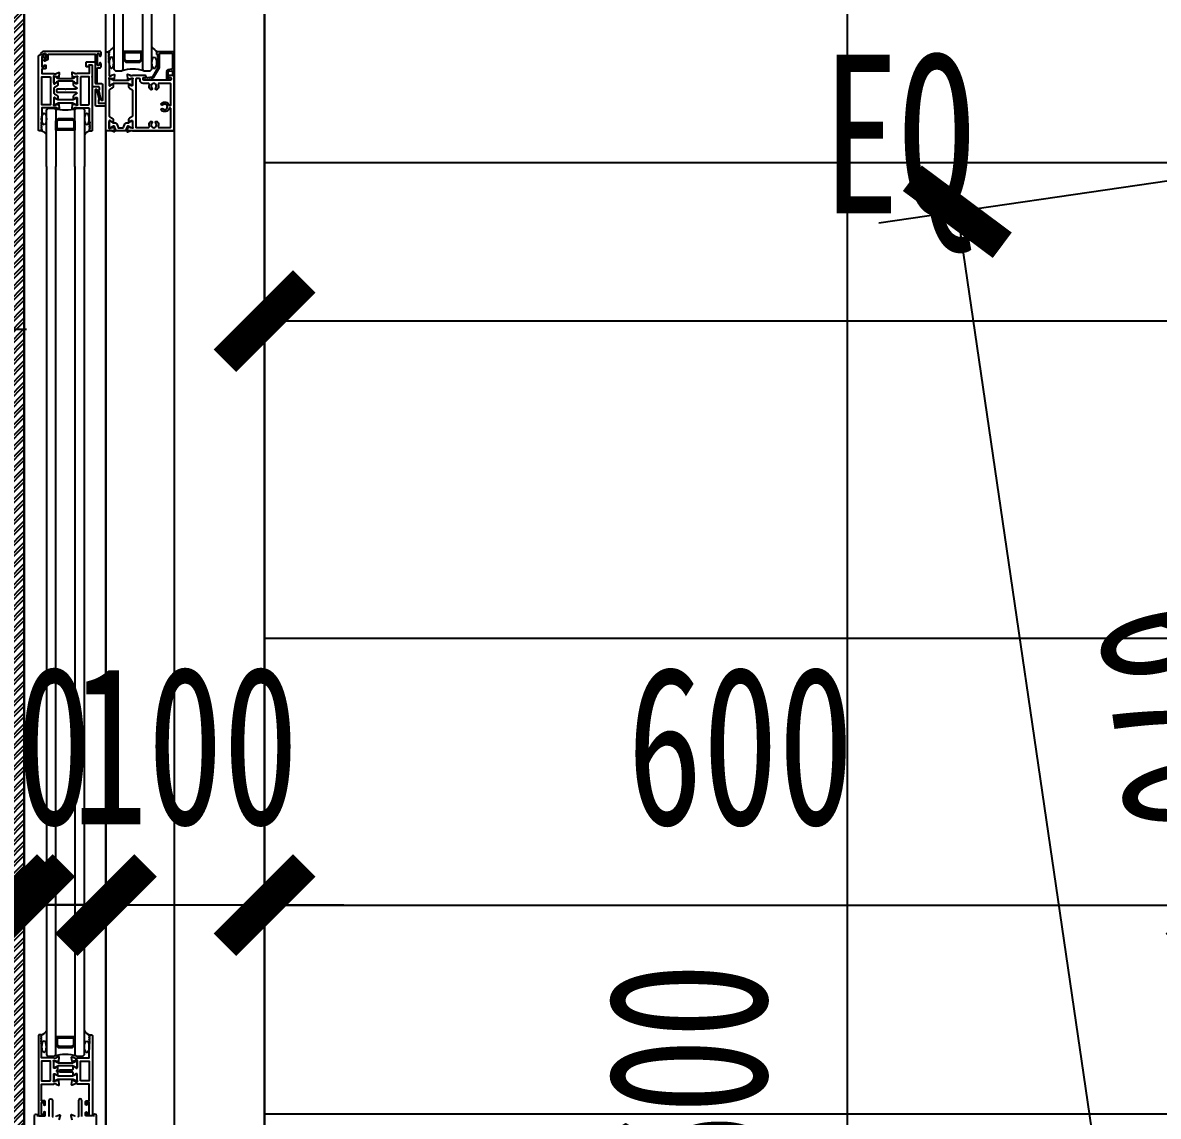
# Model space of a CAD drawing. Header units: millimetres. Extents: x -133666 to 880576, y -269375 to 86941.
# Drawn here: x -32657 to -31941, y -147918 to -147229 of the extents above; entities that cross this region are included whole.
import ezdxf

# ---------------------------------------------------------------- set-up
doc = ezdxf.new("R2010")
doc.units = ezdxf.units.MM
doc.header["$LTSCALE"] = 1000
doc.layers.get('0').update_dxf_attribs({"linetype": 'CONTINUOUS'})
doc.layers.get('Defpoints').update_dxf_attribs({"color": 6, "linetype": 'CONTINUOUS'})
for name, color, linetype in [('A-新隔墙尺寸', 5, 'CONTINUOUS'), ('C-顶面造型尺寸', 5, 'CONTINUOUS'), ('C-顶面造型线', 32, 'CONTINUOUS'), ('F-地坪分割线', 251, 'CONTINUOUS'), ('F-地坪填充', 250, 'CONTINUOUS'), ('P-家具尺寸', 5, 'CONTINUOUS'), ('P-门', 2, 'CONTINUOUS'), ('P-门套', 3, 'CONTINUOUS'), ('W-尺寸', 5, 'CONTINUOUS')]:
    doc.layers.add(name, color=color, linetype=linetype)
doc.styles.add('DIM', font='', dxfattribs={"width": 0.7})
doc.styles.get('DIM').set_extended_font_data('SimSun')
doc.dimstyles.new('50', dxfattribs={"dimscale": 50, "dimtxt": 2, "dimasz": 1, "dimexe": 1, "dimexo": 1, "dimgap": 1, "dimtad": 1, "dimdec": 0, "dimzin": 0, "dimdsep": 46, "dimtxsty": 'DIM', "dimblk": 'ARCHTICK', "dimcen": 0, "dimclrd": 5, "dimclre": 5, "dimclrt": 35, "dimadec": 0, "dimazin": 0, "dimtfac": 0.5, "dimtdec": 0, "dimtix": 1, "dimtmove": 2, "dimatfit": 2, "dimldrblk": 'A', "dimfxl": 0, "dimtolj": 1, "dimtzin": 0, "dimlwd": -1, "dimlwe": -1, "dimarcsym": 0})

# ---------------------------------------------------------------- blocks, each defined once
blk = doc.blocks.new('dffghj')
at = {"layer": 'P-门套', "color": 251, "ltscale": 0.15}
for p, q in [((86003.83, -123493.67), (86584.94, -123493.67)), ((86584.94, -123536.62), (86003.84, -123536.62))]:
    blk.add_line(p, q, dxfattribs=at)
at = {"layer": 'P-门套', "color": 2}
for points in [[(86585.84, -123502.77, -0.414214), (86585.34, -123502.27), (86585.34, -123495.07, -0.414214), (86585.84, -123494.57), (86595.02, -123494.57, -0.36397), (86595.51, -123494.98), (86595.95, -123497.49, 0.36397), (86596.94, -123498.32), (86601.84, -123498.32, 0.623637), (86602.07, -123497.83), (86601.41, -123496.98, 0.532847), (86600.92, -123497.02), (86600.69, -123497.42), (86597.27, -123497.42, -0.36397), (86596.78, -123497), (86596.45, -123495.15, -0.466308), (86596.95, -123494.57), (86599.14, -123494.57, 0.414214), (86599.44, -123494.27), (86599.44, -123493.97, 0.414214), (86599.14, -123493.67), (86584.94, -123493.67, 0.414214), (86584.44, -123494.17), (86584.44, -123504.37, 0.414214), (86584.74, -123504.67), (86585.94, -123504.67, 0.414214), (86586.24, -123504.37), (86586.24, -123503.87, -0.52793), (86586.51, -123503.68), (86587.46, -123504.05, 0.52793), (86587.74, -123503.87, -0.52793), (86588.01, -123503.68), (86588.96, -123504.05, 0.52793), (86589.24, -123503.87, -0.52793), (86589.51, -123503.68), (86590.46, -123504.05, 0.52793), (86590.74, -123503.87, -0.52793), (86591.01, -123503.68), (86591.96, -123504.05, 0.52793), (86592.24, -123503.87), (86592.24, -123503.67), (86593.8, -123503.67, -0.131652), (86594.05, -123503.73), (86600.22, -123507.3, -0.221695), (86600.47, -123507.64), (86601.18, -123511.7, 1.815671), (86602.28, -123512.15), (86601.47, -123507.6, 0.221695), (86600.75, -123506.56), (86594.41, -123502.9, 0.131652), (86593.91, -123502.77)], [(86599.44, -123494.17), (86599.44, -123496.77, 1), (86600.64, -123496.77), (86600.64, -123496.07, -0.414214), (86601.14, -123495.57), (86601.94, -123495.57, -0.414214), (86602.44, -123496.07), (86602.44, -123512.57, -0.414214), (86601.94, -123513.07), (86601.14, -123513.07, -0.414214), (86600.64, -123512.57), (86600.64, -123511.87, 1), (86599.44, -123511.87), (86599.44, -123519.69, 0.227735), (86599.55, -123519.93, -0.227735), (86599.74, -123520.32), (86599.74, -123521.02, -0.414214), (86599.44, -123521.32), (86599.34, -123521.32), (86598.76, -123522.91, 0.548619), (86599.06, -123523.32), (86601.65, -123523.09), (86602.08, -123522.66, 0.57735), (86601.99, -123522.32), (86601.6, -123522.22), (86601.04, -123520.12), (86601.04, -123519.92, -0.843039), (86601.62, -123519.82), (86605.64, -123519.82, -0.414214), (86605.94, -123520.12), (86605.94, -123520.42), (86604.97, -123522.01, 0.585524), (86605.14, -123522.32), (86606.56, -123522.32, 0.261413), (86607.42, -123521.84), (86608.36, -123520.3, -0.261413), (86609.21, -123519.82), (86624.56, -123519.82, -0.261413), (86625.42, -123520.3), (86626.36, -123521.84, 0.261413), (86627.21, -123522.32), (86628.64, -123522.32, 0.585524), (86628.81, -123522.01), (86627.84, -123520.42), (86627.84, -123520.12, -0.414214), (86628.14, -123519.82), (86632.15, -123519.82, -0.843039), (86632.74, -123519.92), (86632.74, -123520.12), (86632.17, -123522.22), (86631.78, -123522.32, 0.57735), (86631.69, -123522.66), (86632.13, -123523.09), (86634.71, -123523.32, 0.548619), (86635.02, -123522.91), (86634.44, -123521.32), (86634.34, -123521.32, -0.414214), (86634.04, -123521.02), (86634.04, -123520.32, -0.227735), (86634.22, -123519.93, 0.227735), (86634.34, -123519.69), (86634.34, -123494.17, 0.414214), (86633.84, -123493.67), (86599.94, -123493.67, 0.414214)], [(86604.44, -123496.17), (86604.44, -123503.13, 0.52085), (86605.11, -123503.6, -0.286717), (86608.22, -123504.26, -1), (86607.32, -123505.19, 2.35259), (86607.32, -123507.64, -1), (86608.22, -123508.58, -0.286717), (86605.11, -123509.24, 0.52085), (86604.44, -123509.71), (86604.44, -123513.07, -0.414214), (86602.44, -123515.07), (86601.74, -123515.07, 0.414214), (86601.44, -123515.37), (86601.44, -123517.52, 0.414214), (86601.74, -123517.82), (86632.04, -123517.82, 0.414214), (86632.34, -123517.52), (86632.34, -123509.71, 0.52085), (86631.66, -123509.24, -0.286717), (86628.55, -123508.58, -1), (86629.46, -123507.64, 2.35259), (86629.46, -123505.19, -1), (86628.55, -123504.26, -0.286717), (86631.66, -123503.6, 0.52085), (86632.34, -123503.13), (86632.34, -123496.17, 0.414214), (86631.84, -123495.67), (86620.54, -123495.67, 0.414214), (86620.04, -123496.17), (86620.04, -123496.32, 0.306667), (86620.35, -123496.78, -0.532488), (86621.4, -123501.65, -1), (86620.46, -123500.75, 2.35259), (86618.01, -123500.75, -1), (86617.08, -123501.65, -0.532488), (86618.12, -123496.78, 0.306667), (86618.44, -123496.32), (86618.44, -123496.17, 0.414214), (86617.94, -123495.67), (86604.94, -123495.67, 0.414214)], [(86602.54, -123531.45, -0.131865), (86602.38, -123532.05), (86601.94, -123532.82), (86601.37, -123533.8, 0.13123), (86601.34, -123533.91), (86601.34, -123534.22, 0.414214), (86601.74, -123534.62), (86605.14, -123534.62, 0.414214), (86605.54, -123534.22), (86605.54, -123533.91, 0.131229), (86605.51, -123533.8), (86604.94, -123532.82), (86604.5, -123532.05, -0.131865), (86604.34, -123531.45), (86604.34, -123527.22), (86604.34, -123522.99, -0.131865), (86604.5, -123522.38), (86604.94, -123521.62), (86605.51, -123520.63, 0.13123), (86605.54, -123520.53), (86605.54, -123520.22, 0.414214), (86605.14, -123519.82), (86601.74, -123519.82, 0.414214), (86601.34, -123520.22), (86601.34, -123520.53, 0.131231), (86601.37, -123520.63), (86601.94, -123521.62), (86602.38, -123522.38, -0.131865), (86602.54, -123522.99), (86602.54, -123527.22)], [(86632.2, -123525.49), (86630.02, -123524.7, -0.315299), (86629.37, -123523.76), (86629.37, -123522.81, 0.131652), (86629.2, -123522.21), (86628.29, -123520.63, -0.131652), (86628.27, -123520.53), (86628.27, -123520.22, -0.414214), (86628.67, -123519.82), (86632.07, -123519.82, -0.414214), (86632.47, -123520.22), (86632.47, -123520.53, -0.131638), (86632.44, -123520.63), (86631.53, -123522.21, 0.143612), (86631.37, -123522.87, 0.302426), (86631.56, -123523.14), (86634, -123524.02, -0.315299), (86634.26, -123524.4), (86634.26, -123530.04, -0.315299), (86634, -123530.41), (86631.56, -123531.3, 0.302426), (86631.37, -123531.57, 0.143612), (86631.53, -123532.22), (86632.44, -123533.8, -0.131638), (86632.47, -123533.91), (86632.47, -123534.22, -0.414214), (86632.07, -123534.62), (86628.67, -123534.62, -0.414214), (86628.27, -123534.22), (86628.27, -123533.91, -0.131652), (86628.29, -123533.8), (86629.2, -123532.22, 0.131652), (86629.37, -123531.62), (86629.37, -123530.67, -0.315299), (86630.02, -123529.73), (86632.2, -123528.94, 0.315299), (86632.46, -123528.56), (86632.46, -123525.87, 0.315299)], [(86586.44, -123534.82, 0.648232), (86586.77, -123534.97), (86587.1, -123534.67, -0.648232), (86587.44, -123534.82, 0.648232), (86587.77, -123534.97), (86588.1, -123534.67, -0.648232), (86588.44, -123534.82, 0.648232), (86588.77, -123534.97), (86589.1, -123534.67, -0.648232), (86589.44, -123534.82, 0.648232), (86589.77, -123534.97), (86590.1, -123534.67, -0.648232), (86590.44, -123534.82, 0.56619), (86590.73, -123534.99), (86591.44, -123534.62), (86599.24, -123534.62, 0.414214), (86599.74, -123534.12), (86599.74, -123533.42, 0.414214), (86599.44, -123533.12), (86599.34, -123533.12), (86598.76, -123531.52, -0.548619), (86599.06, -123531.12), (86601.65, -123531.34), (86602.08, -123531.78, -0.57735), (86601.99, -123532.11), (86601.6, -123532.21), (86601.04, -123534.32), (86601.04, -123534.52, 0.843039), (86601.62, -123534.62), (86605.64, -123534.62, 0.414214), (86605.94, -123534.32), (86605.94, -123534.01), (86604.97, -123532.42, -0.585524), (86605.14, -123532.12), (86606.56, -123532.12, -0.261413), (86607.42, -123532.6), (86608.36, -123534.14, 0.261413), (86609.21, -123534.62), (86624.56, -123534.62, 0.261413), (86625.42, -123534.14), (86626.36, -123532.6, -0.261413), (86627.21, -123532.12), (86628.64, -123532.12, -0.585524), (86628.81, -123532.42), (86627.84, -123534.01), (86627.84, -123534.32, 0.414214), (86628.14, -123534.62), (86632.15, -123534.62, 0.843039), (86632.74, -123534.52), (86632.74, -123534.32), (86632.17, -123532.21), (86631.78, -123532.11, -0.57735), (86631.69, -123531.78), (86632.13, -123531.34), (86634.71, -123531.12, -0.548619), (86635.02, -123531.52), (86634.44, -123533.12), (86634.34, -123533.12, 0.414214), (86634.04, -123533.42), (86634.04, -123534.12, 0.227735), (86634.22, -123534.51, -0.227735), (86634.34, -123534.74), (86634.34, -123536.12, -0.414214), (86633.84, -123536.62), (86619.14, -123536.62, 0.414214), (86618.84, -123536.92), (86618.84, -123542.27, -0.414214), (86617.84, -123543.27), (86608.44, -123543.27, -0.882992), (86608.34, -123542.48), (86614.66, -123540.88, -0.488938), (86615.04, -123541.17), (86615.04, -123541.27), (86616.84, -123541.27), (86616.84, -123536.92, 0.414214), (86616.54, -123536.62), (86584.94, -123536.62, -0.414214), (86584.44, -123536.12), (86584.44, -123535.12, -0.414214), (86584.94, -123534.62), (86585.24, -123534.62, -0.414214), (86585.44, -123534.82, 0.648232), (86585.77, -123534.97), (86586.1, -123534.67, -0.648232)]]:
    blk.add_lwpolyline(points, format="xyb", close=True, dxfattribs=at)
for points in [[(86025.9, -123513.64), (86595.43, -123513.64), (86596.43, -123512.64), (86596.43, -123508.64), (86595.43, -123507.64), (86025.9, -123507.64)], [(86025.9, -123531.64), (86595.43, -123531.64), (86596.43, -123530.64), (86596.43, -123526.64), (86595.43, -123525.64), (86025.9, -123525.64)]]:
    blk.add_lwpolyline(points, dxfattribs=at)
for points in [[(86591.03, -123524.14), (86591.03, -123515.14), (86589.53, -123513.64), (86584.34, -123513.64), (86584.34, -123525.64), (86589.53, -123525.64)], [(86590.23, -123523.84), (86590.23, -123515.44), (86589.23, -123514.44), (86585.14, -123514.44), (86585.14, -123524.84), (86589.23, -123524.84)]]:
    blk.add_lwpolyline(points, close=True, dxfattribs=at)
for centre, radius, start, end in [((86574.58, -123498.83), 11.19, 308.05738, 331.65777), ((86620.43, -123519.64), 25, 163.73747, 196.25788), ((86574.58, -123540.46), 11.19, 28.34223, 51.94262)]:
    blk.add_arc(centre, radius, start, end, dxfattribs=at)
blk.add_ellipse((86591.4, -123506.14), major_axis=(-3.6, 0), ratio=0.416362, dxfattribs=at)
at = {"layer": 'P-门套', "color": 2, "extrusion": (0, 0, -1)}
blk.add_ellipse((86591.4, -123533.14), major_axis=(-3.6, 0), ratio=0.416362, dxfattribs=at)
blk = doc.blocks.new('_ArchTick')
at = {"color": 0, "linetype": 'ByBlock', "const_width": 0.4}
blk.add_lwpolyline([(-0.5, -0.5), (0.5, 0.5)], dxfattribs=at)
blk = doc.blocks.new('*D670')
at = {"layer": 'Defpoints', "color": 0, "transparency": 16777216}
for p in [(-30904.14, -17972.78), (-32504.14, -150166.6), (-32504.14, -152366.6)]:
    blk.add_point(p, dxfattribs=at)
at = {"layer": 'W-尺寸', "color": 5, "transparency": 16777216}
for p, q in [((-32504.14, -152066.6), (-32504.14, -152416.6)), ((-30904.14, -152066.6), (-30904.14, -152416.6)), ((-30904.14, -152366.6), (-32504.14, -152366.6))]:
    blk.add_line(p, q, dxfattribs=at)
at = {"layer": 'W-尺寸', "color": 5, "transparency": 16777216, "xscale": 50, "yscale": 50, "zscale": 50, "rotation": 180}
blk.add_blockref('_ArchTick', (-32504.14, -152366.6), dxfattribs=at)
at = {"layer": 'W-尺寸', "color": 5, "transparency": 16777216, "xscale": 50, "yscale": 50, "zscale": 50}
blk.add_blockref('_ArchTick', (-30904.14, -152366.6), dxfattribs=at)
at = {"layer": 'W-尺寸', "color": 35, "transparency": 16777216, "insert": (-31704.14, -152266.6), "char_height": 100, "attachment_point": 5, "style": 'DIM'}
blk.add_mtext('\\A1;1600', dxfattribs=at)
blk = doc.blocks.new('A')
for p, q in [((-1.435, 1.148), (-1.09, 1.437)), ((-1.09, 1.437), (0, 0)), ((-1.435, 1.148), (-0.369, 0)), ((-0.369, 0), (-2.127, 0)), ((-1.435, -1.148), (-0.369, 0)), ((-1.09, -1.437), (0, 0)), ((-1.435, -1.148), (-1.09, -1.437))]:
    blk.add_line(p, q)
for points in [[(-1.435, 1.148), (-1.09, 1.437), (-0.369, 0), (0, 0)], [(-1.435, -1.148), (-1.09, -1.437), (-0.369, 0), (0, 0)]]:
    blk.add_solid(points)
blk = doc.blocks.new('*D577')
at = {"layer": 'C-顶面造型尺寸', "color": 5, "ltscale": 0.15, "transparency": 16777216}
for p, q in [((-32904.14, -147655.69), (-32904.14, -147371.8)), ((-32704.14, -147644.8), (-32704.14, -147371.8)), ((-32904.14, -147421.8), (-32954.14, -147421.8)), ((-32904.14, -147421.8), (-32704.14, -147421.8)), ((-32704.14, -147421.8), (-32654.14, -147421.8))]:
    blk.add_line(p, q, dxfattribs=at)
at = {"layer": 'Defpoints', "color": 0, "ltscale": 0.15, "transparency": 16777216}
for p in [(-32704.14, -147421.8), (-32704.14, -147694.8), (-32904.14, -147705.69)]:
    blk.add_point(p, dxfattribs=at)
at = {"layer": 'C-顶面造型尺寸', "color": 5, "ltscale": 0.15, "transparency": 16777216, "xscale": 50, "yscale": 50, "zscale": 50}
blk.add_blockref('_ArchTick', (-32904.14, -147421.8), dxfattribs=at)
at = {"layer": 'C-顶面造型尺寸', "color": 5, "ltscale": 0.15, "transparency": 16777216, "xscale": 50, "yscale": 50, "zscale": 50, "rotation": 180}
blk.add_blockref('_ArchTick', (-32704.14, -147421.8), dxfattribs=at)
at = {"layer": 'C-顶面造型尺寸', "color": 35, "ltscale": 0.15, "transparency": 16777216, "insert": (-32804.14, -147321.8), "char_height": 100, "attachment_point": 5, "style": 'DIM'}
blk.add_mtext('\\A1;200', dxfattribs=at)
blk = doc.blocks.new('*D682')
at = {"layer": 'C-顶面造型尺寸', "color": 5, "ltscale": 0.15, "transparency": 16777216}
for p, q in [((-32504.14, -147681.6), (-32504.14, -147366.8)), ((-31704.14, -147666.6), (-31704.14, -147366.8)), ((-31704.14, -147416.8), (-32504.14, -147416.8))]:
    blk.add_line(p, q, dxfattribs=at)
at = {"layer": 'Defpoints', "color": 0, "ltscale": 0.15, "transparency": 16777216}
for p in [(-32504.14, -147416.8), (-31704.14, -147716.6), (-32504.14, -147731.6)]:
    blk.add_point(p, dxfattribs=at)
at = {"layer": 'C-顶面造型尺寸', "color": 5, "ltscale": 0.15, "transparency": 16777216, "xscale": 50, "yscale": 50, "zscale": 50, "rotation": 180}
blk.add_blockref('_ArchTick', (-32504.14, -147416.8), dxfattribs=at)
at = {"layer": 'C-顶面造型尺寸', "color": 5, "ltscale": 0.15, "transparency": 16777216, "xscale": 50, "yscale": 50, "zscale": 50}
blk.add_blockref('_ArchTick', (-31704.14, -147416.8), dxfattribs=at)
at = {"layer": 'C-顶面造型尺寸', "color": 35, "ltscale": 0.15, "transparency": 16777216, "insert": (-32104.14, -147311.5), "char_height": 100, "attachment_point": 5, "style": 'DIM'}
blk.add_mtext('\\A1;EQ', dxfattribs=at)
blk = doc.blocks.new('dfjjkkll')
at = {"layer": 'P-门'}
for points in [[(86586.44, -123573.1, -0.414214), (86585.94, -123572.6), (86585.94, -123543.35), (86603.74, -123543.35, 0.414214), (86604.24, -123542.85), (86604.24, -123542.55, 0.414214), (86603.74, -123542.05), (86599.84, -123542.05), (86599.54, -123542.35), (86599.24, -123542.05), (86595.04, -123542.05, -0.414214), (86594.54, -123541.55), (86594.54, -123540.2, 0.414214), (86594.04, -123539.7), (86591.99, -123539.7, 0.414214), (86591.49, -123540.2, 0.414214), (86591.99, -123540.7), (86592.64, -123540.7, -0.414214), (86593.14, -123541.2), (86593.14, -123541.5, -0.414214), (86592.64, -123542), (86586.14, -123542, -0.414214), (86585.64, -123541.5), (86585.64, -123541.2, -0.414214), (86586.14, -123540.7), (86586.79, -123540.7, 0.414214), (86587.29, -123540.2, 0.414214), (86586.79, -123539.7), (86584.84, -123539.7, 0.414214), (86584.34, -123540.2), (86584.34, -123575.38, 0.222724), (86585.42, -123577.69, 0.635692), (86586.24, -123577.3), (86586.24, -123576.89, 0.191497), (86586.1, -123576.55, -0.191497), (86585.64, -123575.38), (86585.64, -123574.9, -0.414214), (86586.14, -123574.4), (86588.74, -123574.4), (86589.4, -123575.55, 1), (86590.27, -123575.05), (86589.14, -123573.1)], [(86592.84, -123547.1, 0.414214), (86593.34, -123547.6), (86593.54, -123547.6, -0.414214), (86594.04, -123548.1), (86594.04, -123548.6, -0.414214), (86593.54, -123549.1), (86591.34, -123549.1, -0.414214), (86590.84, -123548.6), (86590.84, -123543.9, -0.414214), (86591.34, -123543.4), (86604.01, -123543.4, 0.414214), (86604.51, -123542.9), (86604.51, -123539.75, -0.414214), (86605.51, -123538.75), (86614.91, -123538.75, -0.924324), (86614.98, -123539.55), (86608.66, -123541.15, -0.46105), (86608.31, -123540.85), (86608.31, -123540.75), (86607.01, -123540.75, 0.414214), (86606.51, -123541.25), (86606.51, -123544.6, -0.414214), (86606.01, -123545.1), (86593.34, -123545.1, 0.414214), (86592.84, -123545.6)], [(86610.96, -123555.26), (86611.86, -123556.72, 0.261413), (86612.71, -123557.2), (86614.14, -123557.2, 0.585524), (86614.31, -123556.9), (86613.34, -123555.31), (86613.34, -123555, -0.414214), (86613.64, -123554.7), (86617.65, -123554.7, -0.843039), (86618.24, -123554.8), (86618.24, -123555), (86617.67, -123557.1), (86617.28, -123557.21, 0.57735), (86617.19, -123557.54), (86617.63, -123557.97), (86620.21, -123558.2, 0.548619), (86620.52, -123557.8), (86619.94, -123556.2), (86619.84, -123556.2, -0.414214), (86619.54, -123555.9), (86619.54, -123555.2, -0.227735), (86619.72, -123554.81, 0.227735), (86619.84, -123554.58), (86619.84, -123547.6, -0.414214), (86620.34, -123547.1), (86628.34, -123547.1), (86629.04, -123546.72, -0.56619), (86629.34, -123546.9, 0.648232), (86629.67, -123547.05), (86630, -123546.75, -0.648232), (86630.34, -123546.9, 0.648232), (86630.67, -123547.05), (86631, -123546.75, -0.648232), (86631.34, -123546.9, 0.648232), (86631.67, -123547.05), (86632, -123546.75, -0.648232), (86632.34, -123546.9, 0.648232), (86632.67, -123547.05), (86633, -123546.75, -0.648232), (86633.34, -123546.9, 0.414214), (86633.54, -123547.1), (86633.84, -123547.1, 0.414214), (86634.34, -123546.6), (86634.34, -123545.6, 0.414214), (86633.84, -123545.1), (86600.54, -123545.1), (86600.24, -123545.4), (86599.94, -123545.1), (86593.34, -123545.1, 0.414214), (86592.84, -123545.6), (86592.84, -123546.6, 0.414214), (86593.34, -123547.1), (86598.19, -123547.1), (86598.19, -123554.58, 0.227735), (86598.3, -123554.81, -0.227735), (86598.49, -123555.2), (86598.49, -123555.9, -0.414214), (86598.19, -123556.2), (86598.09, -123556.2), (86597.5, -123557.8, 0.548619), (86597.81, -123558.2), (86600.4, -123557.97), (86600.83, -123557.54, 0.57735), (86600.74, -123557.21), (86600.35, -123557.1), (86599.79, -123555), (86599.79, -123554.8, -0.843039), (86600.37, -123554.7), (86604.39, -123554.7, -0.414214), (86604.69, -123555), (86604.69, -123555.31), (86603.72, -123556.9, 0.585524), (86603.89, -123557.2), (86605.31, -123557.2, 0.261413), (86606.17, -123556.72), (86607.11, -123555.18, -0.757667), (86608.04, -123555.44), (86608.04, -123561.8), (86608.34, -123562.1), (86608.04, -123562.4), (86608.04, -123567.2, 0.414214), (86608.54, -123567.7), (86609.54, -123567.7, 0.414214), (86610.04, -123567.2), (86610.04, -123555.52, -0.757667)], [(86600.19, -123552.7), (86617.84, -123552.7), (86617.84, -123547.6, 0.414214), (86617.34, -123547.1), (86600.19, -123547.1)], [(87229.64, -123557.22), (87228.39, -123557.22, 0.414214), (87227.89, -123557.72), (87227.89, -123561.82), (87227.59, -123562.12), (87227.89, -123562.42), (87227.89, -123565.37, -1), (87226.29, -123565.37), (87226.29, -123557.72, 0.414214), (87225.79, -123557.22), (87224.54, -123557.22, -0.585524), (87224.37, -123556.91), (87225.34, -123555.32), (87225.34, -123555.02, 0.414214), (87225.04, -123554.72), (87221.02, -123554.72, 0.843039), (87220.44, -123554.82), (87220.44, -123555.02), (87221, -123557.12), (87221.39, -123557.22, -0.57735), (87221.48, -123557.56), (87221.05, -123557.99), (87218.46, -123558.22, -0.548619), (87218.15, -123557.81), (87218.74, -123556.22), (87218.84, -123556.22, 0.414214), (87219.14, -123555.92), (87219.14, -123555.22, 0.227735), (87218.95, -123554.83, -0.227735), (87218.84, -123554.59), (87218.84, -123547.12), (87210.34, -123547.12), (87209.63, -123546.74, 0.56619), (87209.34, -123546.92, -0.648232), (87209, -123547.07), (87208.67, -123546.77, 0.648232), (87208.34, -123546.92, -0.648232), (87208, -123547.07), (87207.67, -123546.77, 0.648232), (87207.34, -123546.92, -0.648232), (87207, -123547.07), (87206.67, -123546.77, 0.648232), (87206.34, -123546.92, -0.648232), (87206, -123547.07), (87205.67, -123546.77, 0.648232), (87205.34, -123546.92, -0.414214), (87205.14, -123547.12), (87204.84, -123547.12, -0.414214), (87204.34, -123546.62), (87204.34, -123545.62, -0.414214), (87204.84, -123545.12), (87254.97, -123545.12, -0.414214), (87255.47, -123545.62), (87255.47, -123548.92, -0.414214), (87254.97, -123549.42), (87253.32, -123549.42, -1), (87253.32, -123548.42), (87254.47, -123548.42), (87254.47, -123547.12), (87252.82, -123547.12), (87252.82, -123547.12), (87248.62, -123547.12), (87248.62, -123547.12), (87246.97, -123547.12), (87246.97, -123548.42), (87248.12, -123548.42, -1), (87248.12, -123549.42), (87246.47, -123549.42, -0.414214), (87245.97, -123548.92), (87245.97, -123547.12), (87235.34, -123547.12), (87235.34, -123554.59, -0.227735), (87235.22, -123554.83, 0.227735), (87235.04, -123555.22), (87235.04, -123555.92, 0.414214), (87235.34, -123556.22), (87235.44, -123556.22), (87236.02, -123557.81, -0.548619), (87235.71, -123558.22), (87233.13, -123557.99), (87232.69, -123557.56, -0.57735), (87232.78, -123557.22), (87233.17, -123557.12), (87233.74, -123555.02), (87233.74, -123554.82, 0.843039), (87233.15, -123554.72), (87229.14, -123554.72, 0.414214), (87228.84, -123555.02), (87228.84, -123555.32), (87229.81, -123556.91, -0.585524)], [(86601.26, -123557.87, 0.131865), (86601.1, -123557.27), (86600.66, -123556.5), (86600.09, -123555.52, -0.13123), (86600.06, -123555.41), (86600.06, -123555.1, -0.414214), (86600.46, -123554.7), (86603.86, -123554.7, -0.414214), (86604.26, -123555.1), (86604.26, -123555.41, -0.131229), (86604.23, -123555.52), (86603.67, -123556.5), (86603.22, -123557.27, 0.131865), (86603.06, -123557.87), (86603.06, -123562.1), (86603.06, -123566.33, 0.131865), (86603.22, -123566.93), (86603.67, -123567.7), (86604.23, -123568.68, -0.13123), (86604.26, -123568.79), (86604.26, -123569.1, -0.414214), (86603.86, -123569.5), (86600.46, -123569.5, -0.414214), (86600.06, -123569.1), (86600.06, -123568.79, -0.131231), (86600.09, -123568.68), (86600.66, -123567.7), (86601.1, -123566.93, 0.131865), (86601.26, -123566.33), (86601.26, -123562.1)], [(86616.67, -123557.87, -0.131865), (86616.83, -123557.27), (86617.28, -123556.5), (86617.85, -123555.52, 0.13123), (86617.87, -123555.41), (86617.87, -123555.1, 0.414214), (86617.47, -123554.7), (86614.07, -123554.7, 0.414214), (86613.67, -123555.1), (86613.67, -123555.41, 0.131229), (86613.7, -123555.52), (86614.27, -123556.5), (86614.71, -123557.27, -0.131865), (86614.87, -123557.87), (86614.87, -123562.1), (86614.87, -123566.33, -0.131865), (86614.71, -123566.93), (86614.27, -123567.7), (86613.7, -123568.68, 0.13123), (86613.67, -123568.79), (86613.67, -123569.1, 0.414214), (86614.07, -123569.5), (86617.47, -123569.5, 0.414214), (86617.87, -123569.1), (86617.87, -123568.79, 0.131231), (86617.85, -123568.68), (86617.28, -123567.7), (86616.83, -123566.93, -0.131865), (86616.67, -123566.33), (86616.67, -123562.1)], [(87222, -123557.89, 0.131865), (87221.84, -123557.28), (87221.39, -123556.52), (87220.83, -123555.53, -0.13123), (87220.8, -123555.43), (87220.8, -123555.12, -0.414214), (87221.2, -123554.72), (87224.6, -123554.72, -0.414214), (87225, -123555.12), (87225, -123555.43, -0.131229), (87224.97, -123555.53), (87224.4, -123556.52), (87223.96, -123557.28, 0.131865), (87223.8, -123557.89), (87223.8, -123562.12), (87223.8, -123566.35, 0.131865), (87223.96, -123566.95), (87224.4, -123567.72), (87224.97, -123568.7, -0.13123), (87225, -123568.81), (87225, -123569.12, -0.414214), (87224.6, -123569.52), (87221.2, -123569.52, -0.414214), (87220.8, -123569.12), (87220.8, -123568.81, -0.131231), (87220.83, -123568.7), (87221.39, -123567.72), (87221.84, -123566.95, 0.131865), (87222, -123566.35), (87222, -123562.12)], [(87232.17, -123557.89, -0.131865), (87232.33, -123557.28), (87232.78, -123556.52), (87233.35, -123555.53, 0.13123), (87233.37, -123555.43), (87233.37, -123555.12, 0.414214), (87232.97, -123554.72), (87229.57, -123554.72, 0.414214), (87229.17, -123555.12), (87229.17, -123555.43, 0.131229), (87229.2, -123555.53), (87229.77, -123556.52), (87230.21, -123557.28, -0.131865), (87230.37, -123557.89), (87230.37, -123562.12), (87230.37, -123566.35, -0.131865), (87230.21, -123566.95), (87229.77, -123567.72), (87229.2, -123568.7, 0.13123), (87229.17, -123568.81), (87229.17, -123569.12, 0.414214), (87229.57, -123569.52), (87232.97, -123569.52, 0.414214), (87233.37, -123569.12), (87233.37, -123568.81, 0.131231), (87233.35, -123568.7), (87232.78, -123567.72), (87232.33, -123566.95, -0.131865), (87232.17, -123566.35), (87232.17, -123562.12)], [(86586.74, -123574.4), (86588.04, -123574.4, -1), (86588.04, -123575.6), (86587.94, -123575.6, 0.414214), (86587.44, -123576.1), (86587.44, -123576.6, 0.414214), (86587.94, -123577.1), (86593.54, -123577.1, 0.414214), (86594.04, -123576.6), (86594.04, -123576.1, 0.414214), (86593.54, -123575.6), (86593.44, -123575.6, -1), (86593.44, -123574.4), (86594.74, -123574.4, -0.414214), (86595.24, -123574.9), (86595.24, -123576.6, 0.414214), (86595.74, -123577.1), (86598.19, -123577.1), (86598.19, -123569.63, -0.227735), (86598.3, -123569.39, 0.227735), (86598.49, -123569), (86598.49, -123568.3, 0.414214), (86598.19, -123568), (86598.09, -123568), (86597.5, -123566.4, -0.548619), (86597.81, -123566), (86600.4, -123566.23), (86600.83, -123566.66, -0.57735), (86600.74, -123566.99), (86600.35, -123567.1), (86599.79, -123569.2), (86599.79, -123569.4, 0.843039), (86600.37, -123569.5), (86604.39, -123569.5, 0.414214), (86604.69, -123569.2), (86604.69, -123568.9), (86603.72, -123567.31, -0.585524), (86603.89, -123567), (86605.31, -123567, -0.261413), (86606.17, -123567.48), (86607.11, -123569.02, 0.261413), (86607.96, -123569.5), (86610.06, -123569.5, 0.261413), (86610.92, -123569.02), (86611.86, -123567.48, -0.261413), (86612.71, -123567), (86614.14, -123567, -0.585524), (86614.31, -123567.31), (86613.34, -123568.9), (86613.34, -123569.2, 0.414214), (86613.64, -123569.5), (86617.65, -123569.5, 0.843039), (86618.24, -123569.4), (86618.24, -123569.2), (86617.67, -123567.1), (86617.28, -123566.99, -0.57735), (86617.19, -123566.66), (86617.63, -123566.23), (86620.21, -123566, -0.548619), (86620.52, -123566.4), (86619.94, -123568), (86619.84, -123568, 0.414214), (86619.54, -123568.3), (86619.54, -123569, 0.227735), (86619.72, -123569.39, -0.227735), (86619.84, -123569.63), (86619.84, -123577.1), (86628.34, -123577.1), (86629.04, -123577.48, 0.56619), (86629.34, -123577.3, -0.648232), (86629.67, -123577.15), (86630, -123577.45, 0.648232), (86630.34, -123577.3, -0.648232), (86630.67, -123577.15), (86631, -123577.45, 0.648232), (86631.34, -123577.3, -0.648232), (86631.67, -123577.15), (86632, -123577.45, 0.648232), (86632.34, -123577.3, -0.648232), (86632.67, -123577.15), (86633, -123577.45, 0.648232), (86633.34, -123577.3, -0.414214), (86633.54, -123577.1), (86633.84, -123577.1, -0.414214), (86634.34, -123577.6), (86634.34, -123578.6, -0.414214), (86633.84, -123579.1), (86587.44, -123579.1, -0.414214), (86586.24, -123577.9), (86586.24, -123574.9, -0.414214)], [(87225.96, -123567.02), (87224.54, -123567.02, 0.585524), (87224.37, -123567.32), (87225.34, -123568.91), (87225.34, -123569.22, -0.414214), (87225.04, -123569.52), (87221.02, -123569.52, -0.843039), (87220.44, -123569.42), (87220.44, -123569.22), (87221, -123567.11), (87221.39, -123567.01, 0.57735), (87221.48, -123566.68), (87221.05, -123566.24), (87218.46, -123566.02, 0.548619), (87218.15, -123566.42), (87218.74, -123568.02), (87218.84, -123568.02, -0.414214), (87219.14, -123568.32), (87219.14, -123569.02, -0.227735), (87218.95, -123569.41, 0.227735), (87218.84, -123569.64), (87218.84, -123577.12), (87210.34, -123577.12), (87209.63, -123577.49, -0.56619), (87209.34, -123577.32, 0.648232), (87209, -123577.17), (87208.67, -123577.47, -0.648232), (87208.34, -123577.32, 0.648232), (87208, -123577.17), (87207.67, -123577.47, -0.648232), (87207.34, -123577.32, 0.648232), (87207, -123577.17), (87206.67, -123577.47, -0.648232), (87206.34, -123577.32, 0.648232), (87206, -123577.17), (87205.67, -123577.47, -0.648232), (87205.34, -123577.32, 0.414214), (87205.14, -123577.12), (87204.84, -123577.12, 0.414214), (87204.34, -123577.62), (87204.34, -123578.62, 0.414214), (87204.84, -123579.12), (87254.97, -123579.12, 0.414214), (87255.47, -123578.62), (87255.47, -123575.32, 0.414214), (87254.97, -123574.82), (87253.32, -123574.82, 1), (87253.32, -123575.82), (87254.47, -123575.82), (87254.47, -123577.12), (87252.82, -123577.12), (87252.82, -123577.12), (87248.62, -123577.12), (87248.62, -123577.12), (87246.97, -123577.12), (87246.97, -123575.82), (87248.12, -123575.82, 1), (87248.12, -123574.82), (87246.47, -123574.82, 0.414214), (87245.97, -123575.32), (87245.97, -123577.12), (87235.34, -123577.12), (87235.34, -123569.64, 0.227735), (87235.22, -123569.41, -0.227735), (87235.04, -123569.02), (87235.04, -123568.32, -0.414214), (87235.34, -123568.02), (87235.44, -123568.02), (87236.02, -123566.42, 0.548619), (87235.71, -123566.02), (87233.13, -123566.24), (87232.69, -123566.68, 0.57735), (87232.78, -123567.01), (87233.17, -123567.11), (87233.74, -123569.22), (87233.74, -123569.42, -0.843039), (87233.15, -123569.52), (87229.14, -123569.52, -0.414214), (87228.84, -123569.22), (87228.84, -123568.91), (87229.81, -123567.32, 0.585524), (87229.64, -123567.02), (87228.21, -123567.02, 0.261413), (87227.36, -123567.5), (87227.34, -123567.52, -0.561174), (87226.83, -123567.52), (87226.82, -123567.5, 0.261413)]]:
    blk.add_lwpolyline(points, format="xyb", close=True, dxfattribs=at)
for points in [[(87255.72, -123551.87), (87245.62, -123551.87, 1), (87245.62, -123553.87), (87255.52, -123553.87, -0.414214), (87256.02, -123554.37)], [(87255.72, -123556.22), (87255.62, -123556.22), (87254.82, -123558.41, 0.612801), (87255.19, -123558.81), (87257.89, -123558.03)], [(87271.02, -123542.52), (87255.34, -123542.52, 1), (87255.34, -123544.52), (87255.72, -123544.52)], [(87255.72, -123572.37), (87245.62, -123572.37, -1), (87245.62, -123570.37), (87255.52, -123570.37, 0.414214), (87256.02, -123569.87)], [(87255.72, -123568.02), (87255.62, -123568.02), (87254.82, -123565.82, -0.612801), (87255.19, -123565.43), (87257.89, -123566.2)], [(87271.02, -123581.72), (87255.34, -123581.72, -1), (87255.34, -123579.72), (87255.72, -123579.72)]]:
    blk.add_lwpolyline(points, format="xyb", dxfattribs=at)
for points in [[(86656.87, -123556.14), (86621.14, -123556.14), (86620.14, -123555.14), (86620.14, -123551.14), (86621.14, -123550.14), (86656.87, -123550.14)], [(86656.87, -123556.14), (87216.72, -123556.14), (87217.72, -123555.14), (87217.72, -123551.14), (87216.72, -123550.14), (86656.87, -123550.14)], [(86656.87, -123574.14), (86621.14, -123574.14), (86620.14, -123573.14), (86620.14, -123569.14), (86621.14, -123568.14), (86656.87, -123568.14)], [(86656.87, -123574.14), (87216.72, -123574.14), (87217.72, -123573.14), (87217.72, -123569.14), (87216.72, -123568.14), (86656.87, -123568.14)]]:
    blk.add_lwpolyline(points, dxfattribs=at)
for points in [[(87233.34, -123552.72), (87220.84, -123552.72), (87220.84, -123547.12), (87233.34, -123547.12)], [(86626.54, -123566.64), (86626.54, -123557.64), (86628.04, -123556.14), (86633.95, -123556.14), (86633.95, -123568.14), (86628.04, -123568.14)], [(86627.34, -123566.34), (86627.34, -123557.94), (86628.34, -123556.94), (86633.15, -123556.94), (86633.15, -123567.34), (86628.34, -123567.34)], [(87212.32, -123566.64), (87212.32, -123557.64), (87210.82, -123556.14), (87205.63, -123556.14), (87205.63, -123568.14), (87210.82, -123568.14)], [(87211.52, -123566.34), (87211.52, -123557.94), (87210.52, -123556.94), (87206.43, -123556.94), (87206.43, -123567.34), (87210.52, -123567.34)], [(86600.19, -123571.5), (86617.84, -123571.5), (86617.84, -123577.1), (86600.19, -123577.1)], [(87233.34, -123571.52), (87220.84, -123571.52), (87220.84, -123577.12), (87233.34, -123577.12)]]:
    blk.add_lwpolyline(points, close=True, dxfattribs=at)
for centre, radius, start, end in [((86639.61, -123545.54), 5.39, 191.64686, 238.37467), ((87199.06, -123545.55), 5.39, 301.62533, 348.35314), ((86596.14, -123562.14), 25, 343.74212, 16.26253), ((87241.72, -123562.14), 25, 163.73747, 196.25788), ((86639.64, -123578.74), 5.42, 121.70297, 167.88898), ((87199.06, -123578.73), 5.39, 11.64686, 58.37467)]:
    blk.add_arc(centre, radius, start, end, dxfattribs=at)
at = {"layer": 'P-门', "extrusion": (0, 0, -1)}
blk.add_ellipse((86626.88, -123548.63), major_axis=(-3.6, 0), ratio=0.416362, start_param=3.141593, end_param=9.424778, dxfattribs=at)
at = {"layer": 'P-门'}
for centre, major_axis in [((87211.8, -123548.64), (-3.6, 0)), ((86626.88, -123575.63), (3.6, 0))]:
    blk.add_ellipse(centre, major_axis=major_axis, ratio=0.416362, dxfattribs=at)
at = {"layer": 'P-门', "extrusion": (0, 0, -1)}
blk.add_ellipse((87211.8, -123575.64), major_axis=(-3.6, 0), ratio=0.416362, dxfattribs=at)
blk = doc.blocks.new('*D744')
at = {"layer": 'Defpoints', "color": 0, "ltscale": 0.15, "transparency": 16777216}
for p in [(-31904.14, -147785.08), (-32504.14, -147916.6), (-31904.14, -147916.72)]:
    blk.add_point(p, dxfattribs=at)
at = {"layer": 'F-地坪填充', "color": 5, "ltscale": 0.15, "transparency": 16777216}
for p, q in [((-32504.14, -147866.6), (-32504.14, -147735.08)), ((-31904.14, -147866.72), (-31904.14, -147735.08)), ((-32504.14, -147785.08), (-31904.14, -147785.08))]:
    blk.add_line(p, q, dxfattribs=at)
at = {"layer": 'F-地坪填充', "color": 5, "ltscale": 0.15, "transparency": 16777216, "xscale": 50, "yscale": 50, "zscale": 50, "rotation": 180}
blk.add_blockref('_ArchTick', (-32504.14, -147785.08), dxfattribs=at)
at = {"layer": 'F-地坪填充', "color": 5, "ltscale": 0.15, "transparency": 16777216, "xscale": 50, "yscale": 50, "zscale": 50}
blk.add_blockref('_ArchTick', (-31904.14, -147785.08), dxfattribs=at)
at = {"layer": 'F-地坪填充', "color": 35, "ltscale": 0.15, "transparency": 16777216, "insert": (-32204.14, -147685.08), "char_height": 100, "attachment_point": 5, "style": 'DIM'}
blk.add_mtext('\\A1;600', dxfattribs=at)
blk = doc.blocks.new('*D628')
at = {"layer": 'Defpoints', "color": 0, "ltscale": 0.15, "transparency": 16777216}
for p in [(-32504.14, -147784.95), (-32604.14, -147918.1), (-32504.14, -147916.6)]:
    blk.add_point(p, dxfattribs=at)
at = {"layer": 'F-地坪填充', "color": 5, "ltscale": 0.15, "transparency": 16777216}
for p, q in [((-32604.14, -147868.1), (-32604.14, -147734.95)), ((-32504.14, -147866.6), (-32504.14, -147734.95)), ((-32604.14, -147784.95), (-32654.14, -147784.95)), ((-32604.14, -147784.95), (-32504.14, -147784.95)), ((-32504.14, -147784.95), (-32454.14, -147784.95))]:
    blk.add_line(p, q, dxfattribs=at)
at = {"layer": 'F-地坪填充', "color": 5, "ltscale": 0.15, "transparency": 16777216, "xscale": 50, "yscale": 50, "zscale": 50}
blk.add_blockref('_ArchTick', (-32604.14, -147784.95), dxfattribs=at)
at = {"layer": 'F-地坪填充', "color": 5, "ltscale": 0.15, "transparency": 16777216, "xscale": 50, "yscale": 50, "zscale": 50, "rotation": 180}
blk.add_blockref('_ArchTick', (-32504.14, -147784.95), dxfattribs=at)
at = {"layer": 'F-地坪填充', "color": 35, "ltscale": 0.15, "transparency": 16777216, "insert": (-32554.14, -147684.95), "char_height": 100, "attachment_point": 5, "style": 'DIM'}
blk.add_mtext('\\A1;100', dxfattribs=at)
blk = doc.blocks.new('*D633')
at = {"layer": 'Defpoints', "color": 0, "ltscale": 0.15, "transparency": 16777216}
for p in [(-31801.11, -147308.94), (-31704.21, -147971.9), (-31970.52, -148010.82)]:
    blk.add_point(p, dxfattribs=at)
at = {"layer": 'P-家具尺寸', "color": 5, "ltscale": 0.15, "transparency": 16777216}
for p, q in [((-31919, -147326.17), (-32116.89, -147355.1)), ((-32067.42, -147347.86), (-31970.52, -148010.82)), ((-31822.1, -147989.13), (-32020, -148018.05))]:
    blk.add_line(p, q, dxfattribs=at)
at = {"layer": 'P-家具尺寸', "color": 5, "ltscale": 0.15, "transparency": 16777216, "xscale": 50, "yscale": 50, "zscale": 50}
for p, rotation in [((-32067.42, -147347.86), 98.3154169785565), ((-31970.52, -148010.82), 278.3154169785565)]:
    blk.add_blockref('_ArchTick', p, dxfattribs=dict(at, rotation=rotation))
at = {"layer": 'P-家具尺寸', "color": 35, "ltscale": 0.15, "transparency": 16777216, "insert": (-31920.02, -147664.88), "char_height": 100, "attachment_point": 5, "rotation": 278.31542, "style": 'DIM'}
blk.add_mtext('\\A1;670', dxfattribs=at)
blk = doc.blocks.new('*D643')
at = {"layer": 'A-新隔墙尺寸', "color": 5, "ltscale": 0.15, "transparency": 16777216}
for p, q in [((-32286.96, -146616.85), (-32086.96, -146616.85)), ((-32136.96, -146616.85), (-32136.96, -149216.35)), ((-32286.96, -149216.35), (-32086.96, -149216.35))]:
    blk.add_line(p, q, dxfattribs=at)
at = {"layer": 'Defpoints', "color": 0, "ltscale": 0.15, "transparency": 16777216}
for p in [(-32444.06, -146616.85), (-32444.06, -149216.35), (-32136.96, -149216.35)]:
    blk.add_point(p, dxfattribs=at)
at = {"layer": 'A-新隔墙尺寸', "color": 5, "ltscale": 0.15, "transparency": 16777216, "xscale": 50, "yscale": 50, "zscale": 50}
for p, rotation in [((-32136.96, -146616.85), 90), ((-32136.96, -149216.35), 270)]:
    blk.add_blockref('_ArchTick', p, dxfattribs=dict(at, rotation=rotation))
at = {"layer": 'A-新隔墙尺寸', "color": 35, "ltscale": 0.15, "transparency": 16777216, "insert": (-32236.96, -147916.6), "char_height": 100, "attachment_point": 5, "rotation": 90, "style": 'DIM'}
blk.add_mtext('\\A1;2600', dxfattribs=at)
blk = doc.blocks.new('*D761')
at = {"layer": 'Defpoints', "color": 0, "ltscale": 0.15, "transparency": 16777216}
for p in [(-32665.59, -147784.95), (-32665.59, -147916.6), (-32655.59, -147916.6)]:
    blk.add_point(p, dxfattribs=at)
at = {"layer": 'F-地坪填充', "color": 5, "ltscale": 0.15, "transparency": 16777216}
for p, q in [((-32665.59, -147866.6), (-32665.59, -147734.95)), ((-32655.59, -147866.6), (-32655.59, -147734.95)), ((-32665.59, -147784.95), (-32715.59, -147784.95)), ((-32655.59, -147784.95), (-32665.59, -147784.95)), ((-32655.59, -147784.95), (-32605.59, -147784.95))]:
    blk.add_line(p, q, dxfattribs=at)
at = {"layer": 'F-地坪填充', "color": 5, "ltscale": 0.15, "transparency": 16777216, "xscale": 50, "yscale": 50, "zscale": 50}
blk.add_blockref('_ArchTick', (-32665.59, -147784.95), dxfattribs=at)
at = {"layer": 'F-地坪填充', "color": 5, "ltscale": 0.15, "transparency": 16777216, "xscale": 50, "yscale": 50, "zscale": 50, "rotation": 180}
blk.add_blockref('_ArchTick', (-32655.59, -147784.95), dxfattribs=at)
at = {"layer": 'F-地坪填充', "color": 35, "ltscale": 0.15, "transparency": 16777216, "insert": (-32660.59, -147684.95), "char_height": 100, "attachment_point": 5, "style": 'DIM'}
blk.add_mtext('\\A1;10', dxfattribs=at)

msp = doc.modelspace()

# ---------------------------------------------------------------- hatches: boundary and pattern name
at = {"layer": 'F-地坪填充', "ltscale": 0.15}
h = msp.add_hatch(dxfattribs=at)
h.set_pattern_fill('ANSI32', color=256, style=0)
h.set_pattern_definition([(45, (-32665.594, -149216.3463), (-3.367596, 3.367596), []), (45, (-32663.349, -149216.3463), (-3.367596, 3.367596), [])])
h.paths.add_polyline_path([(-32665.59, -149216.35), (-32655.59, -149216.35), (-32655.59, -146621.73), (-32665.59, -146621.73)])

# ---------------------------------------------------------------- linework, layer by layer
at = {"layer": 'C-顶面造型线', "color": 8}
for p, q in [((-32655.59, -146615.85), (-32655.59, -149217.35)), ((-32561.19, -146615.85), (-32561.19, -149217.35))]:
    msp.add_line(p, q, dxfattribs=at)
at = {"layer": 'C-顶面造型线'}
msp.add_line((-32504.14, -146616.6), (-32504.14, -149216.6), dxfattribs=at)
at = {"layer": 'F-地坪分割线'}
msp.add_line((-32504.14, -149216.6), (-32504.14, -146616.6), dxfattribs=at)
msp.add_lwpolyline([(-32504.14, -146616.85), (-32561.19, -146616.85), (-32561.19, -147296.86), (-32604.14, -147296.86), (-32604.14, -148536.34), (-32561.2, -148536.34), (-32561.2, -149216.33), (-32504.14, -149216.6), (-32504.14, -146616.85), (-32504.14, -146685.38)], dxfattribs=at)
at = {"layer": 'F-地坪填充', "color": 35, "ltscale": 0.15}
for p, q in [((-32604.14, -149231.85), (-32604.14, -146604.36)), ((-32655.59, -149217.35), (-32655.59, -146615.85))]:
    msp.add_line(p, q, dxfattribs=at)
at = {"layer": 'F-地坪填充', "ltscale": 0.15}
for p, q in [((-32504.14, -147316.72), (-30904.14, -147316.72)), ((-32504.14, -147616.72), (-30904.14, -147616.72)), ((-32504.14, -147916.72), (-30904.14, -147916.72))]:
    msp.add_line(p, q, dxfattribs=at)

# ---------------------------------------------------------------- block references
at = {"layer": 'P-门', "rotation": 270}
msp.add_blockref('dfjjkkll', (90932.47, -60662.51), dxfattribs=at)
at = {"layer": 'P-门套', "rotation": 270}
msp.add_blockref('dffghj', (90932.47, -60662.51), dxfattribs=at)

# ---------------------------------------------------------------- dimensions: what is measured, and where the dimension line sits
at = {"layer": 'A-新隔墙尺寸', "color": 0, "ltscale": 0.15}
dim = msp.add_linear_dim(base=(-32136.9645, -149216.3465), p1=(-32444.0608, -146616.8463), p2=(-32444.0608, -149216.3465), angle=90, dimstyle='50', override={"dimfxl": 3}, dxfattribs=at)
dim.commit()
dim.dimension.update_dxf_attribs({"geometry": '*D643', "text_midpoint": (-32236.9645, -147916.5964)})
at = {"layer": 'C-顶面造型尺寸', "ltscale": 0.15}
dim = msp.add_linear_dim(base=(-32504.14, -147416.8), p1=(-31704.14, -147716.6), p2=(-32504.14, -147731.6), text='EQ', dimstyle='50', dxfattribs=at)
dim.commit()
dim.dimension.update_dxf_attribs({"geometry": '*D682', "text_midpoint": (-32104.14, -147311.5)})
dim = msp.add_linear_dim(base=(-32704.14, -147421.8), p1=(-32904.14, -147705.69), p2=(-32704.14, -147694.8), dimstyle='50', dxfattribs=at)
dim.commit()
dim.dimension.update_dxf_attribs({"geometry": '*D577', "text_midpoint": (-32804.14, -147321.8)})
at = {"layer": 'F-地坪填充', "ltscale": 0.15}
for base, p1, p2, picture, middle in [((-32665.59, -147784.95), (-32655.59, -147916.6), (-32665.59, -147916.6), '*D761', (-32660.59, -147684.95)), ((-32504.14, -147784.95), (-32604.14, -147918.1), (-32504.14, -147916.6), '*D628', (-32554.14, -147684.95)), ((-31904.14, -147785.08), (-32504.14, -147916.6), (-31904.14, -147916.72), '*D744', (-32204.14, -147685.08))]:
    dim = msp.add_linear_dim(base=base, p1=p1, p2=p2, dimstyle='50', override={"dimfxl": 4, "dimarcsym": 1}, dxfattribs=at)
    dim.commit()
    dim.dimension.update_dxf_attribs({"geometry": picture, "text_midpoint": middle})
at = {"layer": 'P-家具尺寸', "color": 0, "ltscale": 0.15}
dim = msp.add_aligned_dim(p1=(-31801.11, -147308.94), p2=(-31704.21, -147971.9), distance=-269.14, dimstyle='50', override={"dimfxl": 3}, dxfattribs=at)
dim.commit()
dim.dimension.update_dxf_attribs({"geometry": '*D633', "text_midpoint": (-31920.02, -147664.88)})
at = {"layer": 'W-尺寸'}
dim = msp.add_linear_dim(base=(-32504.14, -152366.6), p1=(-30904.14, -17972.78), p2=(-32504.14, -150166.6), angle=180, dimstyle='50', dxfattribs=at)
dim.commit()
dim.dimension.update_dxf_attribs({"geometry": '*D670', "text_midpoint": (-31704.14, -152266.6)})

doc.saveas('drawing.dxf')
